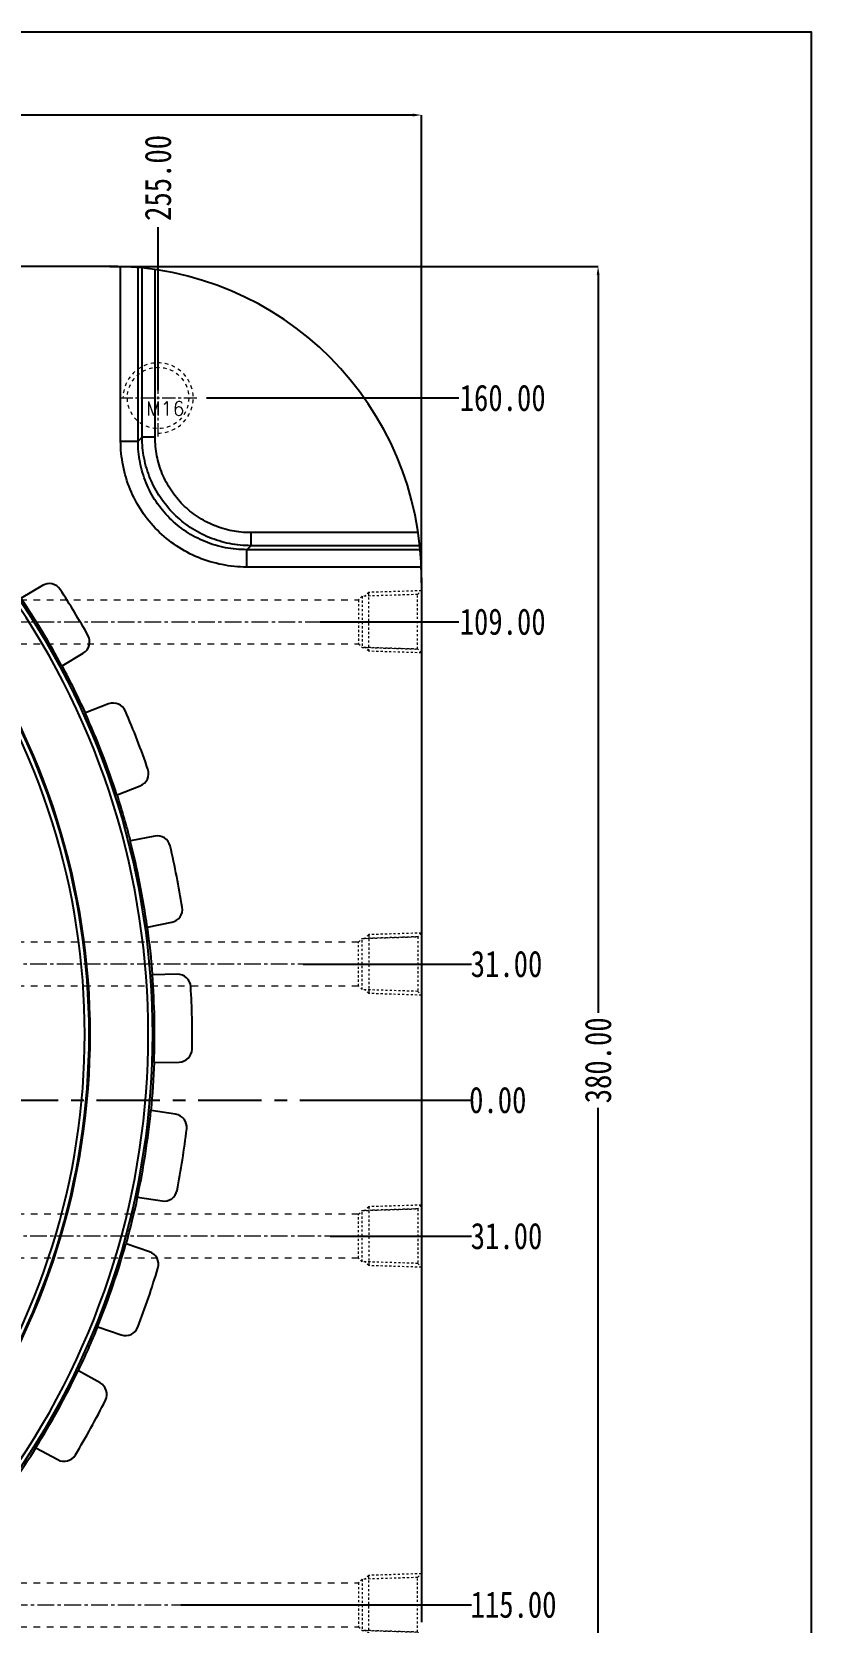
# Model space of a CAD drawing. Header units: millimetres. Extents: x 547 to 3706, y -10485 to 2068.
# Drawn here: x 1999.4 to 2177, y -3191.5 to -2829.1 of the extents above; entities that cross this region are included whole.
import ezdxf

# ---------------------------------------------------------------- set-up
doc = ezdxf.new("R2010")
doc.units = ezdxf.units.MM
doc.header["$LTSCALE"] = 16.335
doc.header["$PDMODE"] = 3
doc.header["$PDSIZE"] = 0.3125
doc.linetypes.add('CENTER', pattern=[0.6, 0.375, -0.075, 0.075, -0.075])
doc.linetypes.add('HIDDEN', pattern=[0.2, 0.1, -0.1])
doc.layers.get('0').update_dxf_attribs({"linetype": 'CONTINUOUS'})
doc.layers.get('Defpoints').update_dxf_attribs({"linetype": 'CONTINUOUS'})
doc.layers.add('cool', color=153, linetype='HIDDEN', lineweight=9)
doc.layers.add('screw', color=33, linetype='CONTINUOUS', lineweight=13)
doc.layers.add('DEFAULT_2', color=8, linetype='HIDDEN')
doc.layers.add('DIM', color=3, linetype='CONTINUOUS')
doc.styles.get("Standard").update_dxf_attribs({"font": 'txt', "width": 0.8})
doc.styles.add('TXT', font='txt.shx', dxfattribs={"bigfont": 'gbcbig.shx'})
doc.dimstyles.new('11', dxfattribs={"dimtxt": 10, "dimasz": 10, "dimexe": 0, "dimexo": 0, "dimgap": 0, "dimtad": 0, "dimzin": 0, "dimdsep": 46, "dimtxsty": 'Standard', "dimcen": 0, "dimclrd": 4, "dimclre": 4, "dimclrt": 6, "dimazin": 0, "dimtfac": 1, "dimtofl": 0, "dimtmove": 0, "dimatfit": 3, "dimfxl": 0, "dimtolj": 1, "dimtzin": 0, "dimarcsym": 0})

# ---------------------------------------------------------------- blocks, each defined once
blk = doc.blocks.new('cool_jt_f12')
at = {"layer": 'cool', "ltscale": 0.3}
for p, q in [((0, 7.0785), (0.856, 6.2225)), ((0, 7.0785), (12, 6.7035)), ((0.856, 6.2225), (0.856, -6.2225)), ((13.5, 5.827375), (0.856, 6.2225)), ((0.856, 6.2225), (13.5, 5.827375)), ((12, 6.7035), (12.856, 5.8475)), ((12, 6.7035), (12, -6.7035)), ((14.327375, 5), (13.5, 5.827375)), ((13.5, -5.827375), (13.5, 5.827375)), ((14.327375, -5), (14.327375, 5)), ((0.856, -6.2225), (0, -7.0785)), ((0, -7.0785), (12, -6.7035)), ((0.856, -6.2225), (13.5, -5.827375)), ((12, -6.7035), (12.856, -5.8475)), ((13.5, -5.827375), (14.327375, -5))]:
    blk.add_line(p, q, dxfattribs=at)
blk = doc.blocks.new('02')
at = {"layer": 'cool', "ltscale": 0.932966}
for p, q in [((1262.52, -963.86), (1863.86, -963.86)), ((1262.52, -973.86), (1863.86, -973.86))]:
    blk.add_line(p, q, dxfattribs=at)
at = {"layer": 'cool', "color": 1, "linetype": 'CENTER', "ltscale": 0.621977}
blk.add_line((1248.19, -968.86), (1878.19, -968.86), dxfattribs=at)
at = {"layer": 'cool', "ltscale": 0.932966, "rotation": 180}
blk.add_blockref('cool_jt_f12', (1878.19, -968.86), dxfattribs=at)
blk = doc.blocks.new('*D203')
at = {"layer": 'Defpoints', "color": 0}
for p in [(1458.18, -2848.06), (1458.18, -2954.69), (2088.18, -2954.69)]:
    blk.add_point(p, dxfattribs=at)
at = {"layer": 'DIM', "color": 4, "lineweight": -2}
for p, q in [((1458.18, -2954.69), (1458.18, -2848.06)), ((1460.18, -2848.06), (1722.68, -2848.06)), ((2086.18, -2848.06), (1744.28, -2848.06)), ((2088.18, -2954.69), (2088.18, -2848.06))]:
    blk.add_line(p, q, dxfattribs=at)
at = {"layer": 'DIM', "color": 4}
for points in [[(1460.18, -2847.73), (1460.18, -2848.39), (1458.18, -2848.06)], [(2086.18, -2847.73), (2086.18, -2848.39), (2088.18, -2848.06)]]:
    blk.add_solid(points, dxfattribs=at)
at = {"layer": 'DIM', "color": 6, "insert": (1733.48, -2848.06), "char_height": 6, "attachment_point": 5}
blk.add_mtext('\\A1;630.00', dxfattribs=at)
blk = doc.blocks.new('*D204')
at = {"layer": 'Defpoints', "color": 0}
for p in [(2017.18, -2882.54), (2017.18, -3262.54), (2128.44, -3262.54)]:
    blk.add_point(p, dxfattribs=at)
at = {"layer": 'DIM', "color": 4, "lineweight": -2}
for p, q in [((2017.18, -2882.54), (2128.44, -2882.54)), ((2128.44, -2884.54), (2128.44, -3052.67)), ((2128.44, -3260.54), (2128.44, -3074.27)), ((2017.18, -3262.54), (2128.44, -3262.54))]:
    blk.add_line(p, q, dxfattribs=at)
at = {"layer": 'DIM', "color": 4}
for points in [[(2128.11, -2884.54), (2128.77, -2884.54), (2128.44, -2882.54)], [(2128.11, -3260.54), (2128.77, -3260.54), (2128.44, -3262.54)]]:
    blk.add_solid(points, dxfattribs=at)
at = {"layer": 'DIM', "color": 6, "insert": (2128.44, -3063.47), "char_height": 6, "attachment_point": 5, "rotation": 90}
blk.add_mtext('\\A1;380.00', dxfattribs=at)
blk = doc.blocks.new('*D205')
at = {"layer": 'Defpoints', "color": 0}
for p in [(1773.18, -3072.54), (2067.38, -3072.54), (2099.57, -3072.54)]:
    blk.add_point(p, dxfattribs=at)
at = {"layer": 'DIM', "color": 4, "lineweight": -2}
blk.add_line((2067.38, -3072.54), (2099.57, -3072.54), dxfattribs=at)
at = {"layer": 'DIM', "color": 6, "insert": (2105.57, -3072.54), "char_height": 6, "attachment_point": 5}
blk.add_mtext('\\A1;0.00', dxfattribs=at)
blk = doc.blocks.new('*D206')
at = {"layer": 'Defpoints', "color": 0}
for p in [(2061.25, -3041.54), (2099.57, -3041.54), (1773.18, -3072.54)]:
    blk.add_point(p, dxfattribs=at)
at = {"layer": 'DIM', "color": 4, "lineweight": -2}
blk.add_line((2061.25, -3041.54), (2099.57, -3041.54), dxfattribs=at)
at = {"layer": 'DIM', "color": 6, "insert": (2107.57, -3041.54), "char_height": 6, "attachment_point": 5}
blk.add_mtext('\\A1;31.00', dxfattribs=at)
blk = doc.blocks.new('*D207')
at = {"layer": 'Defpoints', "color": 0}
for p in [(1773.18, -3072.54), (2067.38, -3103.54), (2099.57, -3103.54)]:
    blk.add_point(p, dxfattribs=at)
at = {"layer": 'DIM', "color": 4, "lineweight": -2}
blk.add_line((2067.38, -3103.54), (2099.57, -3103.54), dxfattribs=at)
at = {"layer": 'DIM', "color": 6, "insert": (2107.57, -3103.54), "char_height": 6, "attachment_point": 5}
blk.add_mtext('\\A1;31.00', dxfattribs=at)
blk = doc.blocks.new('*D208')
at = {"layer": 'Defpoints', "color": 0}
for p in [(1773.18, -3072.54), (2033.36, -3187.54), (2099.57, -3187.54)]:
    blk.add_point(p, dxfattribs=at)
at = {"layer": 'DIM', "color": 4, "lineweight": -2}
blk.add_line((2033.36, -3187.54), (2099.57, -3187.54), dxfattribs=at)
at = {"layer": 'DIM', "color": 6, "insert": (2109.17, -3187.54), "char_height": 6, "attachment_point": 5}
blk.add_mtext('\\A1;115.00', dxfattribs=at)
blk = doc.blocks.new('*D209')
at = {"layer": 'Defpoints', "color": 0}
for p in [(1773.18, -3072.54), (2039.18, -3232.54), (2099.57, -3232.54)]:
    blk.add_point(p, dxfattribs=at)
at = {"layer": 'DIM', "color": 4, "lineweight": -2}
blk.add_line((2039.18, -3232.54), (2099.57, -3232.54), dxfattribs=at)
at = {"layer": 'DIM', "color": 6, "insert": (2109.57, -3232.54), "char_height": 6, "attachment_point": 5}
blk.add_mtext('\\A1;160.00', dxfattribs=at)
blk = doc.blocks.new('*D211')
at = {"layer": 'Defpoints', "color": 0}
for p in [(1773.18, -3072.54), (2028.18, -3229.89), (2028.18, -3271.38)]:
    blk.add_point(p, dxfattribs=at)
at = {"layer": 'DIM', "color": 4, "lineweight": -2}
blk.add_line((2028.18, -3229.89), (2028.18, -3271.38), dxfattribs=at)
at = {"layer": 'DIM', "color": 6, "insert": (2028.18, -3282.58), "char_height": 6, "attachment_point": 5, "rotation": 90}
blk.add_mtext('\\A1;255.00', dxfattribs=at)
blk = doc.blocks.new('*D226')
at = {"layer": 'Defpoints', "color": 0}
for p in [(2028.18, -2873.59), (2028.18, -2910.75), (1773.18, -3072.54)]:
    blk.add_point(p, dxfattribs=at)
at = {"layer": 'DIM', "color": 4, "lineweight": -2}
blk.add_line((2028.18, -2910.75), (2028.18, -2873.59), dxfattribs=at)
at = {"layer": 'DIM', "color": 6, "insert": (2028.18, -2862.39), "char_height": 6, "attachment_point": 5, "rotation": 90}
blk.add_mtext('\\A1;255.00', dxfattribs=at)
blk = doc.blocks.new('*D227')
at = {"layer": 'Defpoints', "color": 0}
for p in [(2039.18, -2912.54), (2096.69, -2912.54), (1773.18, -3072.54)]:
    blk.add_point(p, dxfattribs=at)
at = {"layer": 'DIM', "color": 4, "lineweight": -2}
blk.add_line((2039.18, -2912.54), (2096.69, -2912.54), dxfattribs=at)
at = {"layer": 'DIM', "color": 6, "insert": (2106.69, -2912.54), "char_height": 6, "attachment_point": 5}
blk.add_mtext('\\A1;160.00', dxfattribs=at)
blk = doc.blocks.new('*D228')
at = {"layer": 'Defpoints', "color": 0}
for p in [(2065.11, -2963.54), (2096.69, -2963.54), (1773.18, -3072.54)]:
    blk.add_point(p, dxfattribs=at)
at = {"layer": 'DIM', "color": 4, "lineweight": -2}
blk.add_line((2065.11, -2963.54), (2096.69, -2963.54), dxfattribs=at)
at = {"layer": 'DIM', "color": 6, "insert": (2106.69, -2963.54), "char_height": 6, "attachment_point": 5}
blk.add_mtext('\\A1;109.00', dxfattribs=at)
blk = doc.blocks.new('screw_m16_g')
at = {"layer": 'screw', "color": 1, "linetype": 'CENTER', "ltscale": 0.497582}
for p, q in [((0, -8.8), (0, 8.8)), ((-8.8, 0), (8.8, 0))]:
    blk.add_line(p, q, dxfattribs=at)
at = {"layer": 'screw', "color": 33, "linetype": 'HIDDEN', "ltscale": 0.497582}
blk.add_circle((0, 0), 7, dxfattribs=at)
at = {"layer": 'screw', "color": 92, "linetype": 'HIDDEN', "ltscale": 0.497582}
blk.add_arc((0, 0), 8, 270, 180, dxfattribs=at)
at = {"layer": 'screw', "color": 6, "style": 'TXT'}
blk.add_text('M16', height=3.2, dxfattribs=at).set_placement((-2.72, -4))
blk = doc.blocks.new('09')
at = {"layer": 'cool', "ltscale": 0.932966}
for p, q in [((-509.34, -565.52), (-1112.01, -565.52)), ((-509.34, -575.52), (-950.01, -575.52)), ((-509.34, -627.52), (-950.01, -627.52)), ((-509.34, -637.52), (-950.01, -637.52))]:
    blk.add_line(p, q, dxfattribs=at)
at = {"layer": 'cool', "color": 1, "linetype": 'CENTER', "ltscale": 0.621977}
for p, q in [((-495.01, -570.52), (-1125.01, -570.52)), ((-495.01, -632.52), (-1125.01, -632.52))]:
    blk.add_line(p, q, dxfattribs=at)
at = {"layer": 'cool', "ltscale": 0.932966, "extrusion": (0, 0, -1), "zscale": -1}
for p in [(495.01, -570.52), (495.01, -632.52)]:
    blk.add_blockref('cool_jt_f12', p, dxfattribs=at)

msp = doc.modelspace()

# ---------------------------------------------------------------- linework, layer by layer
at = {"color": 7, "linetype": 'Continuous'}
for p, q in [((1529.182, -2882.537), (2017.182, -2882.537)), ((2019.654, -2922.347), (2019.654, -2882.58)), ((2023.615, -2922.347), (2023.615, -2882.829)), ((2024.525, -2921.437), (2024.525, -2882.918)), ((2027.496, -2921.437), (2027.496, -2883.29)), ((2019.654, -2922.347), (2023.615, -2922.347)), ((2024.525, -2921.437), (2023.615, -2922.347)), ((2027.496, -2921.437), (2024.525, -2921.437)), ((2049.282, -2946.194), (2048.372, -2947.104)), ((2087.429, -2943.223), (2049.282, -2943.223)), ((2049.282, -2943.223), (2049.282, -2946.194)), ((2087.801, -2946.194), (2049.282, -2946.194)), ((2087.89, -2947.104), (2048.372, -2947.104)), ((2048.372, -2951.065), (2048.372, -2947.104)), ((2088.139, -2951.065), (2048.372, -2951.065)), ((2088.182, -2953.537), (2088.182, -3191.537)), ((2001.833, -2955.274), (1997.014, -2958.187)), ((2006.326, -2973.591), (2011.144, -2970.679)), ((2016.89, -2982.263), (2011.623, -2984.301)), ((2018.84, -3002.954), (2024.108, -3000.916)), ((2027.427, -3012.376), (2021.886, -3013.469)), ((2025.754, -3033.091), (2031.296, -3031.999)), ((2032.575, -3043.862), (2026.928, -3043.976)), ((2027.33, -3063.972), (2032.977, -3063.858)), ((2032.176, -3075.763), (2026.596, -3074.894)), ((2023.52, -3094.656), (2029.1, -3095.525)), ((2026.245, -3107.11), (2020.9, -3105.285)), ((2014.439, -3124.213), (2019.784, -3126.038)), ((2014.96, -3136.951), (2010.013, -3134.226)), ((2000.363, -3151.744), (2005.31, -3154.469))]:
    msp.add_line(p, q, dxfattribs=at)
at = {"color": 1, "linetype": 'CENTER', "ltscale": 2.363516}
msp.add_line((1458.182, -3072.537), (2088.182, -3072.537), dxfattribs=at)
msp.add_lwpolyline([(1206.569, -2829.095), (2176.984, -2829.095), (2176.984, -3394.328), (1206.569, -3394.328)], close=True)
at = {"color": 7, "linetype": 'Continuous'}
for centre, radius, start, end in [((2017.182, -2953.537), 71, 0, 89.99993), ((1850.061, -3057.537), 175.89, 325.08661, 34.91339), ((1850.061, -3057.537), 176.894, 325.08661, 34.91339), ((2003.385, -2957.842), 3, 33.03295, 121.1529), ((1850.061, -3057.537), 185.886, 29.27284, 33.03295), ((1850.061, -3057.537), 177.334, 28.24378, 34.06201), ((1850.061, -3057.537), 161.41, 324.70131, 35.29869), ((1850.061, -3057.537), 162.413, 324.70131, 35.29869), ((1850.061, -3057.537), 162.648, 324.65576, 35.34424), ((2009.592, -2968.111), 3, 301.1529, 29.27284), ((1850.061, -3057.537), 177.386, 24.38461, 28.24464), ((2017.973, -2985.061), 3, 23.34644, 111.1529), ((1850.061, -3057.537), 177.334, 17.92022, 24.38557), ((1850.061, -3057.537), 185.886, 18.95935, 23.34644), ((2023.025, -2998.118), 3, 291.1529, 18.95935), ((1850.061, -3057.537), 177.386, 14.38461, 17.92118), ((1850.061, -3057.537), 177.334, 7.92022, 14.38557), ((2028.007, -3015.32), 3, 13.34644, 101.1529), ((1850.061, -3057.537), 185.886, 8.95935, 13.34644), ((2030.715, -3029.055), 3, 281.1529, 8.95935), ((1850.061, -3057.537), 177.386, 4.38461, 7.92118), ((1850.061, -3057.537), 177.334, 357.92022, 4.38557), ((2032.635, -3046.861), 3, 3.34644, 91.1529), ((1850.061, -3057.537), 185.886, 358.95935, 3.34644), ((2032.917, -3060.858), 3, 271.1529, 358.95935), ((1850.061, -3057.537), 177.386, 354.38461, 357.92118), ((1850.061, -3057.537), 177.334, 347.92022, 354.38557), ((2031.715, -3078.727), 3, 353.34644, 81.1529), ((1850.061, -3057.537), 185.886, 348.95935, 353.34644), ((1850.061, -3057.537), 177.386, 344.38461, 347.92118), ((2029.562, -3092.561), 3, 261.1529, 348.95935), ((1850.061, -3057.537), 177.334, 337.92022, 344.38557), ((2025.276, -3109.949), 3, 343.34644, 71.1529), ((1850.061, -3057.537), 185.886, 338.95935, 343.34644), ((1850.061, -3057.537), 177.386, 334.38461, 337.92118), ((2020.753, -3123.199), 3, 251.1529, 338.95935), ((1850.061, -3057.537), 177.334, 327.92022, 334.38557), ((2013.512, -3139.579), 3, 333.34644, 61.1529), ((1850.061, -3057.537), 185.886, 328.95935, 333.34644), ((1850.061, -3057.537), 177.386, 324.99861, 327.92118), ((2006.758, -3151.841), 3, 241.1529, 328.95935)]:
    msp.add_arc(centre, radius, start, end, dxfattribs=at)
for points, knots in [([(2048.372, -2951.065), (2046.494, -2951.065), (2042.727, -2950.701), (2037.298, -2949.072), (2032.289, -2946.413), (2027.901, -2942.821), (2024.308, -2938.434), (2021.647, -2933.424), (2020.018, -2927.993), (2019.654, -2924.225), (2019.654, -2922.347)], [0, 0, 0, 0, 0.125, 0.2499826, 0.3749658, 0.4999463, 0.6249294, 0.7499324, 0.8749694, 1, 1, 1, 1]), ([(2048.372, -2947.104), (2046.751, -2947.108), (2043.5, -2946.805), (2038.81, -2945.413), (2034.482, -2943.127), (2030.692, -2940.029), (2027.594, -2936.24), (2025.306, -2931.912), (2023.914, -2927.22), (2023.61, -2923.968), (2023.615, -2922.347)], [0, 0, 0, 0, 0.1249875, 0.2499678, 0.3749561, 0.499946, 0.6249384, 0.7499467, 0.8749818, 1, 1, 1, 1]), ([(2049.282, -2946.194), (2047.664, -2946.19), (2044.42, -2945.868), (2039.746, -2944.456), (2035.435, -2942.158), (2031.657, -2939.061), (2028.56, -2935.283), (2026.263, -2930.972), (2024.85, -2926.298), (2024.529, -2923.055), (2024.525, -2921.437)], [0, 0, 0, 0, 0.1249921, 0.2500151, 0.3750091, 0.5000201, 0.6250185, 0.7499868, 0.8749994, 1, 1, 1, 1]), ([(2049.282, -2943.223), (2047.857, -2943.223), (2044.999, -2942.947), (2040.88, -2941.711), (2037.079, -2939.693), (2033.751, -2936.967), (2031.025, -2933.639), (2029.007, -2929.839), (2027.772, -2925.719), (2027.496, -2922.862), (2027.496, -2921.437)], [0, 0, 0, 0, 0.1249996, 0.2500243, 0.3750151, 0.5000202, 0.6250127, 0.7499777, 0.8749918, 1, 1, 1, 1])]:
    msp.add_open_spline(points, degree=3, knots=knots, dxfattribs=at)
at = {"layer": 'DEFAULT_2', "color": 8, "linetype": 'HIDDEN'}
for p, q in [((2006.281, -2973.618), (2006.326, -2973.591)), ((2011.623, -2984.301), (2011.574, -2984.32)), ((2018.791, -3002.973), (2018.84, -3002.954)), ((2021.886, -3013.469), (2021.834, -3013.479)), ((2025.703, -3033.101), (2025.754, -3033.091)), ((2026.928, -3043.976), (2026.875, -3043.977)), ((2027.278, -3063.973), (2027.33, -3063.972)), ((2026.596, -3074.894), (2026.544, -3074.886)), ((2023.468, -3094.648), (2023.52, -3094.656)), ((2020.9, -3105.285), (2020.85, -3105.269)), ((2014.389, -3124.196), (2014.439, -3124.213)), ((2010.013, -3134.226), (2009.967, -3134.201)), ((2000.317, -3151.719), (2000.363, -3151.744))]:
    msp.add_line(p, q, dxfattribs=at)

# ---------------------------------------------------------------- block references
for name, p in [('02', (209.988, -1994.68)), ('09', (2583.194, -2471.018)), ('02', (209.988, -2218.68))]:
    msp.add_blockref(name, p)
at = {"layer": 'screw'}
msp.add_blockref('screw_m16_g', (2028.182, -2912.537), dxfattribs=at)

# ---------------------------------------------------------------- dimensions: what is measured, and where the dimension line sits
at = {"layer": 'DIM'}
dim = msp.add_linear_dim(base=(1458.182, -2848.059), p1=(2088.182, -2954.69), p2=(1458.182, -2954.69), dimstyle='11', override={"dimtxt": 6, "dimasz": 2}, dxfattribs=at)
dim.commit()
dim.dimension.update_dxf_attribs({"geometry": '*D203', "text_midpoint": (1733.475, -2848.059), "dimtype": 160})
for feature_location, offset, dtype, origin, picture, middle in [((2028.182, -2910.755), (0, 37.167), 1, (1773.182, -3072.537), '*D226', (2028.182, -2862.388)), ((2039.182, -2912.537), (57.508, 0), 0, (1773.182, -3072.537), '*D227', (2106.69, -2912.537)), ((2065.111, -2963.537), (31.578, 0), 0, (1773.182, -3072.537), '*D228', (2106.69, -2963.537)), ((2061.247, -3041.537), (38.326, 0), 0, (1773.182, -3072.537), '*D206', (2107.573, -3041.537)), ((2067.378717583, -3072.537106506), (32.193813532, 0), 0, (1773.181771881, -3072.537106506), '*D205', (2105.572531115, -3072.537106506)), ((2067.379, -3103.537), (32.194, 0), 0, (1773.182, -3072.537), '*D207', (2107.573, -3103.537)), ((2033.36, -3187.537), (66.213, 0), 0, (1773.182, -3072.537), '*D208', (2109.173, -3187.537)), ((2039.182, -3232.537), (60.391, 0), 0, (1773.182, -3072.537), '*D209', (2109.573, -3232.537)), ((2028.182, -3229.891), (0, -41.485), 1, (1773.182, -3072.537), '*D211', (2028.182, -3282.576))]:
    dim = msp.add_ordinate_dim(feature_location=feature_location, offset=offset, dtype=dtype, origin=origin, dimstyle='11', override={"dimtxt": 6, "dimasz": 2}, dxfattribs=at)
    dim.commit()
    dim.dimension.update_dxf_attribs({"geometry": picture, "text_midpoint": middle})
dim = msp.add_linear_dim(base=(2128.44, -3262.537), p1=(2017.182, -2882.537), p2=(2017.182, -3262.537), angle=90, dimstyle='11', override={"dimtxt": 6, "dimasz": 2}, dxfattribs=at)
dim.commit()
dim.dimension.update_dxf_attribs({"geometry": '*D204', "text_midpoint": (2128.44, -3063.466), "dimtype": 160})

doc.saveas('drawing.dxf')
